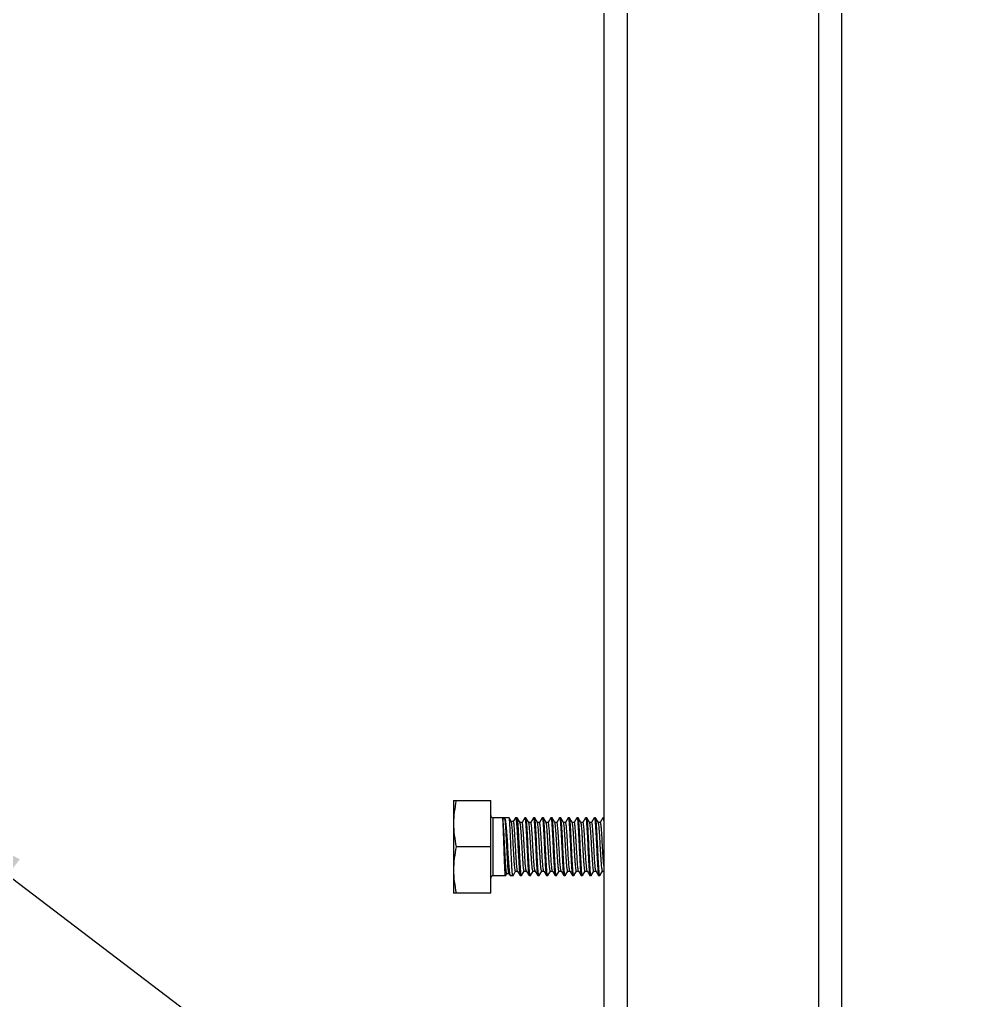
# Model space of a CAD drawing. Extents: x -1396510 to 1250330, y -1892470 to 1623980.
# Drawn here: x -1167875 to -1167092, y -50600 to -49795 of the extents above; entities that cross this region are included whole.
import ezdxf

# ---------------------------------------------------------------- set-up
doc = ezdxf.new("R2010")
doc.units = 0
doc.header["$LTSCALE"] = 1000
doc.header["$MEASUREMENT"] = 0
doc.styles.get("Standard").update_dxf_attribs({"font": 'gbenor.shx', "bigfont": 'gbcbig.shx'})
doc.dimstyles.get("Standard").update_dxf_attribs({"dimscale": 100, "dimtxt": 3.5, "dimasz": 1, "dimexe": 2.5, "dimexo": 3, "dimgap": 1.5, "dimtad": 1, "dimdec": 0, "dimzin": 0, "dimdsep": 46, "dimtxsty": 'Standard', "dimblk": 'ARCHTICK', "dimcen": 0.09, "dimadec": 0, "dimazin": 0, "dimtfac": 1, "dimtdec": 0, "dimtix": 1, "dimtmove": 2, "dimatfit": 3, "dimfxl": 0, "dimtolj": 1, "dimtzin": 0, "dimarcsym": 0})

# ---------------------------------------------------------------- blocks, each defined once
blk = doc.blocks.new('_ArchTick')
at = {"color": 0, "linetype": 'ByBlock', "const_width": 0.4}
blk.add_lwpolyline([(-0.5, -0.5), (0.5, 0.5)], dxfattribs=at)

msp = doc.modelspace()

# ---------------------------------------------------------------- linework, layer by layer
at = {"linetype": 'Continuous'}
for p, q in [((-1167395.68, -49119.9), (-1167395.68, -50722.18)), ((-1167376.64, -49119.9), (-1167376.64, -50722.18)), ((-1167219.57, -49119.9), (-1167219.57, -50722.18)), ((-1167200.53, -49119.9), (-1167200.53, -50722.18)), ((-1167518.95, -50435.71), (-1167488.49, -50435.71)), ((-1167518.95, -50435.71), (-1167518.95, -50511.87)), ((-1167488.49, -50511.87), (-1167488.49, -50435.71)), ((-1167473.45, -50449.99), (-1167486.59, -50449.99)), ((-1167486.59, -50497.59), (-1167486.59, -50449.99)), ((-1167478.58, -50450.54), (-1167476.79, -50450.54)), ((-1167473.39, -50450.05), (-1167473.45, -50449.99)), ((-1167471.59, -50453.15), (-1167473.39, -50450.05)), ((-1167469.91, -50453.05), (-1167471.64, -50453.05)), ((-1167468.25, -50450.1), (-1167469.96, -50453.05)), ((-1167468.25, -50450.1), (-1167468.13, -50449.99)), ((-1167466.77, -50449.99), (-1167468.13, -50449.99)), ((-1167466.68, -50450.07), (-1167466.77, -50449.99)), ((-1167464.43, -50453.94), (-1167466.68, -50450.07)), ((-1167462.75, -50453.85), (-1167464.48, -50453.85)), ((-1167460.62, -50450.07), (-1167462.81, -50453.85)), ((-1167459.63, -50449.99), (-1167460.53, -50449.99)), ((-1167459.54, -50450.07), (-1167459.64, -50449.99)), ((-1167457.29, -50453.94), (-1167459.54, -50450.07)), ((-1167455.62, -50453.85), (-1167457.34, -50453.85)), ((-1167453.48, -50450.07), (-1167455.67, -50453.85)), ((-1167453.48, -50450.07), (-1167453.39, -50449.99)), ((-1167452.5, -50449.99), (-1167453.39, -50449.99)), ((-1167452.4, -50450.07), (-1167452.5, -50449.99)), ((-1167450.15, -50453.94), (-1167452.4, -50450.07)), ((-1167448.48, -50453.85), (-1167450.21, -50453.85)), ((-1167446.34, -50450.07), (-1167448.53, -50453.85)), ((-1167446.34, -50450.07), (-1167446.25, -50449.99)), ((-1167445.36, -50449.99), (-1167446.25, -50449.99)), ((-1167445.26, -50450.07), (-1167445.36, -50449.99)), ((-1167443.01, -50453.94), (-1167445.26, -50450.07)), ((-1167441.34, -50453.85), (-1167443.07, -50453.85)), ((-1167439.2, -50450.07), (-1167441.39, -50453.85)), ((-1167439.2, -50450.07), (-1167439.11, -50449.99)), ((-1167438.22, -50449.99), (-1167439.11, -50449.99)), ((-1167438.12, -50450.07), (-1167438.22, -50449.99)), ((-1167435.87, -50453.94), (-1167438.12, -50450.07)), ((-1167434.2, -50453.85), (-1167435.93, -50453.85)), ((-1167432.06, -50450.07), (-1167434.25, -50453.85)), ((-1167431.08, -50449.99), (-1167431.97, -50449.99)), ((-1167430.98, -50450.07), (-1167431.08, -50449.99)), ((-1167428.73, -50453.94), (-1167430.98, -50450.07)), ((-1167427.06, -50453.85), (-1167428.79, -50453.85)), ((-1167424.92, -50450.07), (-1167427.11, -50453.85)), ((-1167424.92, -50450.07), (-1167424.83, -50449.99)), ((-1167423.94, -50449.99), (-1167424.83, -50449.99)), ((-1167423.84, -50450.07), (-1167423.94, -50449.99)), ((-1167421.59, -50453.94), (-1167423.84, -50450.07)), ((-1167419.92, -50453.85), (-1167421.65, -50453.85)), ((-1167417.79, -50450.07), (-1167419.97, -50453.85)), ((-1167417.79, -50450.07), (-1167417.69, -50449.99)), ((-1167416.8, -50449.99), (-1167417.69, -50449.99)), ((-1167416.7, -50450.07), (-1167416.8, -50449.99)), ((-1167414.45, -50453.94), (-1167416.7, -50450.07)), ((-1167412.78, -50453.85), (-1167414.51, -50453.85)), ((-1167410.65, -50450.07), (-1167412.83, -50453.85)), ((-1167410.65, -50450.07), (-1167410.55, -50449.99)), ((-1167409.66, -50449.99), (-1167410.55, -50449.99)), ((-1167409.56, -50450.07), (-1167409.66, -50449.99)), ((-1167407.31, -50453.94), (-1167409.56, -50450.07)), ((-1167405.64, -50453.85), (-1167407.37, -50453.85)), ((-1167403.51, -50450.07), (-1167405.69, -50453.85)), ((-1167403.51, -50450.07), (-1167403.41, -50449.99)), ((-1167402.52, -50449.99), (-1167403.41, -50449.99)), ((-1167402.42, -50450.07), (-1167402.52, -50449.99)), ((-1167400.17, -50453.94), (-1167402.42, -50450.07)), ((-1167398.5, -50453.85), (-1167400.23, -50453.85)), ((-1167396.37, -50450.07), (-1167398.55, -50453.85)), ((-1167396.37, -50450.07), (-1167396.27, -50449.99)), ((-1167395.68, -50449.99), (-1167396.27, -50449.99)), ((-1167488.49, -50473.79), (-1167516.81, -50473.79)), ((-1167470.18, -50497.52), (-1167468.06, -50493.87)), ((-1167468.12, -50493.87), (-1167466.39, -50493.87)), ((-1167466.44, -50493.77), (-1167464.28, -50497.5)), ((-1167463.11, -50497.51), (-1167460.91, -50493.74)), ((-1167460.97, -50493.74), (-1167459.24, -50493.74)), ((-1167459.3, -50493.64), (-1167459.34, -50493.55)), ((-1167459.3, -50493.64), (-1167457.05, -50497.51)), ((-1167455.97, -50497.51), (-1167453.77, -50493.74)), ((-1167453.83, -50493.74), (-1167452.1, -50493.74)), ((-1167452.16, -50493.64), (-1167452.2, -50493.55)), ((-1167452.16, -50493.64), (-1167449.91, -50497.51)), ((-1167448.83, -50497.51), (-1167446.64, -50493.74)), ((-1167446.69, -50493.74), (-1167444.96, -50493.74)), ((-1167445.02, -50493.64), (-1167445.06, -50493.54)), ((-1167445.02, -50493.64), (-1167442.77, -50497.51)), ((-1167441.69, -50497.51), (-1167439.5, -50493.74)), ((-1167439.55, -50493.74), (-1167437.82, -50493.74)), ((-1167437.88, -50493.64), (-1167437.93, -50493.54)), ((-1167437.88, -50493.64), (-1167435.63, -50497.51)), ((-1167434.55, -50497.51), (-1167432.36, -50493.74)), ((-1167432.41, -50493.74), (-1167430.68, -50493.74)), ((-1167430.74, -50493.64), (-1167430.79, -50493.53)), ((-1167430.74, -50493.64), (-1167428.49, -50497.51)), ((-1167427.41, -50497.51), (-1167425.22, -50493.74)), ((-1167425.27, -50493.74), (-1167423.54, -50493.74)), ((-1167423.6, -50493.64), (-1167423.65, -50493.53)), ((-1167423.6, -50493.64), (-1167421.36, -50497.51)), ((-1167420.27, -50497.51), (-1167418.08, -50493.74)), ((-1167418.13, -50493.74), (-1167416.4, -50493.74)), ((-1167416.46, -50493.64), (-1167416.51, -50493.52)), ((-1167416.46, -50493.64), (-1167414.22, -50497.51)), ((-1167413.13, -50497.51), (-1167410.94, -50493.74)), ((-1167410.99, -50493.74), (-1167409.26, -50493.74)), ((-1167409.32, -50493.64), (-1167409.38, -50493.52)), ((-1167409.32, -50493.64), (-1167407.08, -50497.51)), ((-1167405.99, -50497.51), (-1167403.8, -50493.74)), ((-1167403.85, -50493.74), (-1167402.12, -50493.74)), ((-1167402.18, -50493.64), (-1167402.24, -50493.51)), ((-1167402.18, -50493.64), (-1167399.94, -50497.51)), ((-1167398.85, -50497.51), (-1167396.66, -50493.74)), ((-1167396.71, -50493.74), (-1167395.68, -50493.74)), ((-1167476.3, -50497.59), (-1167486.59, -50497.59)), ((-1167476.24, -50497.55), (-1167476.3, -50497.59)), ((-1167476.24, -50497.55), (-1167475.24, -50495.81)), ((-1167475.28, -50495.79), (-1167473.54, -50495.79)), ((-1167473.59, -50495.7), (-1167472.57, -50497.46)), ((-1167472.57, -50497.46), (-1167472.42, -50497.59)), ((-1167470.27, -50497.59), (-1167472.42, -50497.59)), ((-1167470.18, -50497.52), (-1167470.27, -50497.59)), ((-1167464.28, -50497.5), (-1167464.18, -50497.59)), ((-1167463.2, -50497.59), (-1167464.18, -50497.59)), ((-1167463.11, -50497.51), (-1167463.2, -50497.59)), ((-1167457.05, -50497.51), (-1167456.96, -50497.59)), ((-1167456.07, -50497.59), (-1167456.96, -50497.59)), ((-1167455.97, -50497.51), (-1167456.06, -50497.59)), ((-1167449.91, -50497.51), (-1167449.82, -50497.59)), ((-1167448.93, -50497.59), (-1167449.82, -50497.59)), ((-1167448.83, -50497.51), (-1167448.93, -50497.59)), ((-1167442.77, -50497.51), (-1167442.68, -50497.59)), ((-1167441.79, -50497.59), (-1167442.68, -50497.59)), ((-1167441.69, -50497.51), (-1167441.79, -50497.59)), ((-1167435.63, -50497.51), (-1167435.54, -50497.59)), ((-1167434.65, -50497.59), (-1167435.54, -50497.59)), ((-1167434.55, -50497.51), (-1167434.65, -50497.59)), ((-1167428.49, -50497.51), (-1167428.4, -50497.59)), ((-1167427.51, -50497.59), (-1167428.4, -50497.59)), ((-1167427.41, -50497.51), (-1167427.51, -50497.59)), ((-1167421.36, -50497.51), (-1167421.26, -50497.59)), ((-1167420.37, -50497.59), (-1167421.26, -50497.59)), ((-1167420.27, -50497.51), (-1167420.37, -50497.59)), ((-1167414.22, -50497.51), (-1167414.12, -50497.59)), ((-1167413.23, -50497.59), (-1167414.12, -50497.59)), ((-1167413.13, -50497.51), (-1167413.23, -50497.59)), ((-1167407.08, -50497.51), (-1167406.98, -50497.59)), ((-1167406.09, -50497.59), (-1167406.98, -50497.59)), ((-1167405.99, -50497.51), (-1167406.09, -50497.59)), ((-1167399.94, -50497.51), (-1167399.84, -50497.59)), ((-1167398.95, -50497.59), (-1167399.84, -50497.59)), ((-1167398.85, -50497.51), (-1167398.95, -50497.59)), ((-1167488.49, -50511.87), (-1167518.95, -50511.87))]:
    msp.add_line(p, q, dxfattribs=at)
for centre, start, end in [((-1167486.59, -50448.09), 180, 270), ((-1167486.59, -50499.49), 90, 180)]:
    msp.add_arc(centre, 1.9, start, end, dxfattribs=at)
for points in [[(-1167516.81, -50435.71), (-1167518.12, -50441.96), (-1167518.95, -50448.37), (-1167518.95, -50454.75)], [(-1167518.95, -50454.75), (-1167518.95, -50461.14), (-1167518.12, -50467.54), (-1167516.81, -50473.79)], [(-1167516.81, -50473.79), (-1167518.12, -50480.04), (-1167518.95, -50486.44), (-1167518.95, -50492.83)], [(-1167518.95, -50492.83), (-1167518.95, -50499.22), (-1167518.12, -50505.62), (-1167516.81, -50511.87)]]:
    msp.add_open_spline(points, degree=3, dxfattribs=at)
for points, knots in [([(-1167477.57, -50473.79), (-1167477.66, -50471.15), (-1167477.82, -50466.18), (-1167478.05, -50459.43), (-1167478.29, -50454.32), (-1167478.44, -50451.54), (-1167478.58, -50450.54)], [0, 0, 0, 0, 0.340216, 0.641739, 0.870295, 1, 1, 1, 1]), ([(-1167475.28, -50495.79), (-1167475.32, -50495.79), (-1167475.43, -50495.64), (-1167475.51, -50495.35), (-1167475.61, -50494.86), (-1167475.76, -50493.86), (-1167475.94, -50492.17), (-1167476.14, -50489.69), (-1167476.35, -50486.65), (-1167476.55, -50483.16), (-1167476.76, -50479.33), (-1167477.03, -50473.95), (-1167477.35, -50467.36), (-1167477.72, -50460.22), (-1167478.11, -50454.7), (-1167478.36, -50451.65), (-1167478.58, -50450.54)], [0, 0, 0, 0, 0.003181, 0.009997, 0.020842, 0.035708, 0.077022, 0.132568, 0.200428, 0.278278, 0.363482, 0.453195, 0.634322, 0.798504, 0.925407, 1, 1, 1, 1]), ([(-1167476.79, -50450.54), (-1167476.67, -50450.93), (-1167476.48, -50451.93), (-1167476.1, -50454.7), (-1167475.68, -50459.42), (-1167475.19, -50466.17), (-1167474.88, -50471.15), (-1167474.72, -50473.79)], [0, 0, 0, 0, 0.052104, 0.130854, 0.359409, 0.660459, 1, 1, 1, 1]), ([(-1167473.59, -50495.7), (-1167473.72, -50495.49), (-1167473.84, -50494.75), (-1167474.05, -50493.36), (-1167474.23, -50491.3), (-1167474.43, -50488.68), (-1167474.63, -50485.56), (-1167474.9, -50480.73), (-1167475.22, -50474.3), (-1167475.6, -50466.67), (-1167475.96, -50459.81), (-1167476.34, -50454.52), (-1167476.58, -50451.6), (-1167476.79, -50450.54)], [0, 0, 0, 0, 0.016498, 0.048153, 0.094091, 0.152829, 0.222461, 0.300749, 0.473185, 0.64885, 0.806645, 0.928205, 1, 1, 1, 1]), ([(-1167471.9, -50473.79), (-1167472.03, -50470.88), (-1167472.2, -50466.65), (-1167472.46, -50461.24), (-1167472.64, -50457.75), (-1167472.82, -50454.83), (-1167472.98, -50452.55), (-1167473.18, -50451.06), (-1167473.26, -50450.27), (-1167473.39, -50450.05)], [0, 0, 0, 0, 0.366748, 0.534004, 0.682559, 0.80722, 0.903651, 0.968552, 1, 1, 1, 1]), ([(-1167468.12, -50493.87), (-1167468.16, -50493.87), (-1167468.27, -50493.72), (-1167468.41, -50493.25), (-1167468.61, -50492.15), (-1167468.8, -50490.39), (-1167469.02, -50487.99), (-1167469.23, -50485.07), (-1167469.44, -50481.73), (-1167469.65, -50478.1), (-1167469.94, -50473.04), (-1167470.21, -50468.04), (-1167470.5, -50463.28), (-1167470.71, -50460.18), (-1167470.92, -50457.56), (-1167471.12, -50455.5), (-1167471.33, -50454.11), (-1167471.46, -50453.36), (-1167471.59, -50453.15)], [0, 0, 0, 0, 0.003526, 0.010871, 0.03842, 0.082642, 0.142013, 0.214376, 0.297085, 0.387117, 0.481196, 0.667858, 0.753739, 0.830507, 0.895467, 0.946372, 0.98153, 1, 1, 1, 1]), ([(-1167466.44, -50493.77), (-1167466.57, -50493.55), (-1167466.71, -50492.79), (-1167466.93, -50491.35), (-1167467.12, -50489.25), (-1167467.34, -50486.58), (-1167467.55, -50483.43), (-1167467.84, -50478.63), (-1167468.12, -50473.62), (-1167468.4, -50468.57), (-1167468.61, -50464.96), (-1167468.83, -50461.66), (-1167469.03, -50458.79), (-1167469.24, -50456.44), (-1167469.43, -50454.72), (-1167469.62, -50453.66), (-1167469.76, -50453.2), (-1167469.86, -50453.05), (-1167469.91, -50453.05)], [0, 0, 0, 0, 0.019036, 0.055162, 0.107284, 0.173532, 0.25149, 0.338305, 0.525651, 0.619397, 0.708683, 0.790327, 0.861445, 0.919555, 0.962678, 0.989457, 0.996584, 1, 1, 1, 1]), ([(-1167468.13, -50449.99), (-1167468.07, -50449.99), (-1167467.95, -50450.18), (-1167467.85, -50450.51), (-1167467.72, -50451.09), (-1167467.54, -50452.27), (-1167467.33, -50454.26), (-1167467.08, -50457.18), (-1167466.84, -50460.74), (-1167466.6, -50464.8), (-1167466.35, -50469.21), (-1167466.19, -50472.24), (-1167466.11, -50473.79)], [0, 0, 0, 0, 0.007187, 0.022465, 0.046744, 0.080015, 0.172417, 0.296393, 0.447275, 0.619318, 0.805937, 1, 1, 1, 1]), ([(-1167464.99, -50473.79), (-1167465.13, -50470.91), (-1167465.33, -50466.7), (-1167465.61, -50461.33), (-1167465.82, -50457.85), (-1167466.03, -50454.93), (-1167466.21, -50452.64), (-1167466.43, -50451.11), (-1167466.55, -50450.3), (-1167466.68, -50450.07)], [0, 0, 0, 0, 0.364024, 0.530312, 0.678343, 0.803036, 0.90014, 0.966414, 1, 1, 1, 1]), ([(-1167460.97, -50493.74), (-1167461.02, -50493.74), (-1167461.12, -50493.6), (-1167461.26, -50493.14), (-1167461.45, -50492.08), (-1167461.65, -50490.38), (-1167461.86, -50488.06), (-1167462.06, -50485.24), (-1167462.28, -50482), (-1167462.49, -50478.46), (-1167462.77, -50473.53), (-1167463.05, -50468.64), (-1167463.34, -50463.97), (-1167463.55, -50460.92), (-1167463.76, -50458.33), (-1167463.95, -50456.29), (-1167464.17, -50454.9), (-1167464.3, -50454.16), (-1167464.43, -50453.94)], [0, 0, 0, 0, 0.003515, 0.010772, 0.037949, 0.081609, 0.140308, 0.211978, 0.294061, 0.383612, 0.477415, 0.664253, 0.750571, 0.827952, 0.893624, 0.945254, 0.981055, 1, 1, 1, 1]), ([(-1167459.34, -50493.55), (-1167459.45, -50493.28), (-1167459.6, -50492.48), (-1167459.8, -50490.98), (-1167460, -50488.87), (-1167460.3, -50485.09), (-1167460.64, -50479.55), (-1167460.98, -50473.67), (-1167461.26, -50468.8), (-1167461.46, -50465.33), (-1167461.67, -50462.15), (-1167461.88, -50459.39), (-1167462.09, -50457.12), (-1167462.28, -50455.46), (-1167462.47, -50454.43), (-1167462.61, -50453.98), (-1167462.71, -50453.85), (-1167462.75, -50453.85)], [0, 0, 0, 0, 0.022028, 0.060426, 0.114034, 0.181029, 0.345472, 0.530963, 0.623561, 0.71172, 0.79235, 0.862632, 0.920122, 0.962845, 0.989432, 0.996538, 1, 1, 1, 1]), ([(-1167460.62, -50450.07), (-1167460.61, -50450.05), (-1167460.59, -50450.02), (-1167460.55, -50449.99), (-1167460.53, -50449.99)], [0, 0, 0, 0, 0.600476, 1, 1, 1, 1]), ([(-1167460.53, -50449.99), (-1167460.48, -50449.99), (-1167460.37, -50450.19), (-1167460.29, -50450.51), (-1167460.17, -50451.09), (-1167460.02, -50452.27), (-1167459.83, -50454.26), (-1167459.62, -50457.18), (-1167459.4, -50460.74), (-1167459.18, -50464.8), (-1167458.96, -50469.21), (-1167458.82, -50472.24), (-1167458.74, -50473.79)], [0, 0, 0, 0, 0.006688, 0.021753, 0.045929, 0.079148, 0.171548, 0.29561, 0.446639, 0.618873, 0.805706, 1, 1, 1, 1]), ([(-1167457.85, -50473.79), (-1167457.99, -50470.91), (-1167458.19, -50466.7), (-1167458.47, -50461.33), (-1167458.68, -50457.85), (-1167458.89, -50454.93), (-1167459.07, -50452.64), (-1167459.29, -50451.11), (-1167459.41, -50450.3), (-1167459.54, -50450.07)], [0, 0, 0, 0, 0.364026, 0.530319, 0.678348, 0.803035, 0.900137, 0.966414, 1, 1, 1, 1]), ([(-1167453.83, -50493.74), (-1167453.88, -50493.74), (-1167453.98, -50493.6), (-1167454.12, -50493.14), (-1167454.31, -50492.08), (-1167454.51, -50490.38), (-1167454.72, -50488.06), (-1167454.93, -50485.24), (-1167455.14, -50482), (-1167455.35, -50478.46), (-1167455.63, -50473.53), (-1167455.91, -50468.64), (-1167456.2, -50463.97), (-1167456.41, -50460.92), (-1167456.62, -50458.33), (-1167456.81, -50456.29), (-1167457.03, -50454.9), (-1167457.16, -50454.16), (-1167457.29, -50453.94)], [0, 0, 0, 0, 0.003515, 0.010772, 0.037949, 0.081609, 0.140308, 0.211978, 0.294061, 0.383612, 0.477415, 0.664253, 0.750571, 0.827952, 0.893624, 0.945254, 0.981055, 1, 1, 1, 1]), ([(-1167452.2, -50493.55), (-1167452.32, -50493.27), (-1167452.46, -50492.47), (-1167452.67, -50490.97), (-1167452.86, -50488.85), (-1167453.16, -50485.07), (-1167453.51, -50479.53), (-1167453.84, -50473.65), (-1167454.12, -50468.79), (-1167454.33, -50465.32), (-1167454.53, -50462.14), (-1167454.74, -50459.38), (-1167454.95, -50457.12), (-1167455.14, -50455.46), (-1167455.33, -50454.43), (-1167455.47, -50453.98), (-1167455.57, -50453.85), (-1167455.62, -50453.85)], [0, 0, 0, 0, 0.022167, 0.060682, 0.114378, 0.181432, 0.345908, 0.531337, 0.623882, 0.711978, 0.792543, 0.862763, 0.920199, 0.962881, 0.989441, 0.996541, 1, 1, 1, 1]), ([(-1167453.39, -50449.99), (-1167453.34, -50449.99), (-1167453.23, -50450.19), (-1167453.15, -50450.51), (-1167453.04, -50451.09), (-1167452.88, -50452.27), (-1167452.69, -50454.26), (-1167452.48, -50457.18), (-1167452.26, -50460.74), (-1167452.04, -50464.8), (-1167451.82, -50469.21), (-1167451.68, -50472.24), (-1167451.6, -50473.79)], [0, 0, 0, 0, 0.006669, 0.021718, 0.045876, 0.079084, 0.171468, 0.295522, 0.446557, 0.618815, 0.805682, 1, 1, 1, 1]), ([(-1167450.71, -50473.79), (-1167450.85, -50470.91), (-1167451.05, -50466.7), (-1167451.33, -50461.33), (-1167451.54, -50457.85), (-1167451.75, -50454.93), (-1167451.93, -50452.64), (-1167452.15, -50451.11), (-1167452.27, -50450.3), (-1167452.4, -50450.07)], [0, 0, 0, 0, 0.364021, 0.530314, 0.678346, 0.803036, 0.900137, 0.966413, 1, 1, 1, 1]), ([(-1167446.69, -50493.74), (-1167446.74, -50493.74), (-1167446.84, -50493.6), (-1167446.98, -50493.14), (-1167447.17, -50492.08), (-1167447.37, -50490.38), (-1167447.58, -50488.06), (-1167447.79, -50485.24), (-1167448, -50482), (-1167448.21, -50478.46), (-1167448.49, -50473.53), (-1167448.77, -50468.64), (-1167449.06, -50463.97), (-1167449.27, -50460.92), (-1167449.48, -50458.33), (-1167449.67, -50456.29), (-1167449.89, -50454.9), (-1167450.02, -50454.16), (-1167450.15, -50453.94)], [0, 0, 0, 0, 0.003515, 0.010772, 0.037949, 0.081609, 0.140308, 0.211978, 0.294061, 0.383612, 0.477415, 0.664253, 0.750571, 0.827952, 0.893624, 0.945254, 0.981055, 1, 1, 1, 1]), ([(-1167445.06, -50493.54), (-1167445.18, -50493.27), (-1167445.32, -50492.46), (-1167445.53, -50490.95), (-1167445.73, -50488.84), (-1167446.02, -50485.05), (-1167446.37, -50479.51), (-1167446.7, -50473.63), (-1167446.98, -50468.77), (-1167447.19, -50465.31), (-1167447.4, -50462.14), (-1167447.6, -50459.38), (-1167447.81, -50457.12), (-1167448, -50455.46), (-1167448.19, -50454.43), (-1167448.33, -50453.98), (-1167448.43, -50453.85), (-1167448.48, -50453.85)], [0, 0, 0, 0, 0.022306, 0.060937, 0.114721, 0.181834, 0.346342, 0.531711, 0.624202, 0.712235, 0.792736, 0.862894, 0.920276, 0.962916, 0.98945, 0.996543, 1, 1, 1, 1]), ([(-1167446.25, -50449.99), (-1167446.2, -50449.99), (-1167446.09, -50450.19), (-1167446.01, -50450.51), (-1167445.9, -50451.09), (-1167445.74, -50452.27), (-1167445.55, -50454.26), (-1167445.34, -50457.18), (-1167445.12, -50460.74), (-1167444.9, -50464.8), (-1167444.68, -50469.21), (-1167444.54, -50472.24), (-1167444.46, -50473.79)], [0, 0, 0, 0, 0.006676, 0.021736, 0.045901, 0.079115, 0.171505, 0.295563, 0.446596, 0.618846, 0.805696, 1, 1, 1, 1]), ([(-1167443.57, -50473.79), (-1167443.71, -50470.91), (-1167443.91, -50466.7), (-1167444.19, -50461.33), (-1167444.4, -50457.85), (-1167444.61, -50454.93), (-1167444.79, -50452.64), (-1167445.01, -50451.11), (-1167445.13, -50450.3), (-1167445.26, -50450.07)], [0, 0, 0, 0, 0.364021, 0.530311, 0.678343, 0.803036, 0.90014, 0.966414, 1, 1, 1, 1]), ([(-1167439.55, -50493.74), (-1167439.6, -50493.74), (-1167439.7, -50493.6), (-1167439.84, -50493.14), (-1167440.03, -50492.08), (-1167440.23, -50490.38), (-1167440.44, -50488.06), (-1167440.65, -50485.24), (-1167440.86, -50482), (-1167441.07, -50478.46), (-1167441.35, -50473.53), (-1167441.63, -50468.64), (-1167441.92, -50463.97), (-1167442.13, -50460.92), (-1167442.34, -50458.33), (-1167442.53, -50456.29), (-1167442.75, -50454.9), (-1167442.88, -50454.16), (-1167443.01, -50453.94)], [0, 0, 0, 0, 0.003516, 0.010772, 0.037949, 0.081609, 0.140308, 0.211978, 0.294061, 0.383612, 0.477416, 0.664253, 0.750571, 0.827952, 0.893624, 0.945254, 0.981055, 1, 1, 1, 1]), ([(-1167437.93, -50493.54), (-1167438.04, -50493.26), (-1167438.18, -50492.45), (-1167438.39, -50490.94), (-1167438.59, -50488.82), (-1167438.89, -50485.03), (-1167439.23, -50479.49), (-1167439.56, -50473.62), (-1167439.84, -50468.76), (-1167440.05, -50465.29), (-1167440.26, -50462.13), (-1167440.46, -50459.37), (-1167440.67, -50457.11), (-1167440.86, -50455.45), (-1167441.05, -50454.43), (-1167441.19, -50453.98), (-1167441.29, -50453.85), (-1167441.34, -50453.85)], [0, 0, 0, 0, 0.022445, 0.061192, 0.115065, 0.182235, 0.346776, 0.532084, 0.624521, 0.712492, 0.792928, 0.863025, 0.920353, 0.962951, 0.98946, 0.996545, 1, 1, 1, 1]), ([(-1167439.11, -50449.99), (-1167439.06, -50449.99), (-1167438.95, -50450.19), (-1167438.87, -50450.51), (-1167438.76, -50451.09), (-1167438.6, -50452.27), (-1167438.41, -50454.26), (-1167438.2, -50457.18), (-1167437.98, -50460.74), (-1167437.76, -50464.8), (-1167437.54, -50469.21), (-1167437.4, -50472.24), (-1167437.33, -50473.79)], [0, 0, 0, 0, 0.006686, 0.021757, 0.045931, 0.079152, 0.171553, 0.295615, 0.446644, 0.618879, 0.805711, 1, 1, 1, 1]), ([(-1167436.43, -50473.79), (-1167436.57, -50470.91), (-1167436.77, -50466.7), (-1167437.05, -50461.33), (-1167437.26, -50457.85), (-1167437.47, -50454.93), (-1167437.65, -50452.64), (-1167437.87, -50451.11), (-1167437.99, -50450.3), (-1167438.12, -50450.07)], [0, 0, 0, 0, 0.364026, 0.530312, 0.67834, 0.803034, 0.90014, 0.966415, 1, 1, 1, 1]), ([(-1167432.41, -50493.74), (-1167432.46, -50493.74), (-1167432.56, -50493.6), (-1167432.7, -50493.14), (-1167432.89, -50492.08), (-1167433.09, -50490.38), (-1167433.3, -50488.06), (-1167433.51, -50485.24), (-1167433.72, -50482), (-1167433.93, -50478.46), (-1167434.21, -50473.53), (-1167434.49, -50468.64), (-1167434.78, -50463.97), (-1167434.99, -50460.92), (-1167435.2, -50458.33), (-1167435.39, -50456.29), (-1167435.61, -50454.9), (-1167435.74, -50454.16), (-1167435.87, -50453.94)], [0, 0, 0, 0, 0.003516, 0.010772, 0.037949, 0.081609, 0.140308, 0.211978, 0.294061, 0.383612, 0.477416, 0.664254, 0.750571, 0.827952, 0.893624, 0.945254, 0.981055, 1, 1, 1, 1]), ([(-1167430.79, -50493.53), (-1167430.9, -50493.25), (-1167431.05, -50492.44), (-1167431.25, -50490.92), (-1167431.45, -50488.8), (-1167431.75, -50485.01), (-1167432.09, -50479.47), (-1167432.42, -50473.6), (-1167432.7, -50468.74), (-1167432.91, -50465.28), (-1167433.12, -50462.12), (-1167433.32, -50459.36), (-1167433.53, -50457.11), (-1167433.72, -50455.45), (-1167433.91, -50454.43), (-1167434.05, -50453.98), (-1167434.15, -50453.85), (-1167434.2, -50453.85)], [0, 0, 0, 0, 0.022584, 0.061447, 0.115407, 0.182636, 0.34721, 0.532457, 0.62484, 0.712749, 0.79312, 0.863155, 0.920429, 0.962986, 0.989469, 0.996548, 1, 1, 1, 1]), ([(-1167432.06, -50450.07), (-1167432.05, -50450.05), (-1167432.03, -50450.02), (-1167431.99, -50449.99), (-1167431.97, -50449.99)], [0, 0, 0, 0, 0.600612, 1, 1, 1, 1]), ([(-1167431.97, -50449.99), (-1167431.92, -50449.99), (-1167431.81, -50450.19), (-1167431.73, -50450.51), (-1167431.62, -50451.09), (-1167431.46, -50452.27), (-1167431.27, -50454.26), (-1167431.06, -50457.18), (-1167430.84, -50460.74), (-1167430.62, -50464.8), (-1167430.4, -50469.21), (-1167430.26, -50472.24), (-1167430.19, -50473.79)], [0, 0, 0, 0, 0.006697, 0.021777, 0.045962, 0.079191, 0.171605, 0.29567, 0.44669, 0.618909, 0.805726, 1, 1, 1, 1]), ([(-1167429.29, -50473.79), (-1167429.43, -50470.91), (-1167429.63, -50466.7), (-1167429.91, -50461.33), (-1167430.12, -50457.85), (-1167430.33, -50454.93), (-1167430.51, -50452.64), (-1167430.73, -50451.11), (-1167430.85, -50450.3), (-1167430.98, -50450.07)], [0, 0, 0, 0, 0.364026, 0.530313, 0.678337, 0.803029, 0.900137, 0.966414, 1, 1, 1, 1]), ([(-1167425.27, -50493.74), (-1167425.32, -50493.74), (-1167425.42, -50493.6), (-1167425.56, -50493.14), (-1167425.75, -50492.08), (-1167425.95, -50490.38), (-1167426.16, -50488.06), (-1167426.37, -50485.24), (-1167426.58, -50482), (-1167426.79, -50478.46), (-1167427.07, -50473.53), (-1167427.35, -50468.64), (-1167427.64, -50463.97), (-1167427.85, -50460.92), (-1167428.06, -50458.33), (-1167428.25, -50456.29), (-1167428.47, -50454.9), (-1167428.6, -50454.16), (-1167428.73, -50453.94)], [0, 0, 0, 0, 0.003516, 0.010771, 0.037949, 0.081609, 0.140308, 0.211978, 0.294061, 0.383613, 0.477416, 0.664254, 0.750571, 0.827952, 0.893624, 0.945254, 0.981055, 1, 1, 1, 1]), ([(-1167423.65, -50493.53), (-1167423.76, -50493.25), (-1167423.91, -50492.43), (-1167424.11, -50490.91), (-1167424.31, -50488.78), (-1167424.61, -50484.99), (-1167424.95, -50479.45), (-1167425.28, -50473.58), (-1167425.56, -50468.73), (-1167425.77, -50465.27), (-1167425.98, -50462.11), (-1167426.18, -50459.36), (-1167426.39, -50457.1), (-1167426.58, -50455.45), (-1167426.77, -50454.43), (-1167426.91, -50453.98), (-1167427.01, -50453.85), (-1167427.06, -50453.85)], [0, 0, 0, 0, 0.022723, 0.061701, 0.115749, 0.183037, 0.347642, 0.532829, 0.625158, 0.713005, 0.793312, 0.863286, 0.920506, 0.963022, 0.989478, 0.99655, 1, 1, 1, 1]), ([(-1167424.83, -50449.99), (-1167424.78, -50449.99), (-1167424.67, -50450.19), (-1167424.59, -50450.51), (-1167424.48, -50451.09), (-1167424.32, -50452.27), (-1167424.13, -50454.26), (-1167423.92, -50457.18), (-1167423.7, -50460.74), (-1167423.48, -50464.8), (-1167423.27, -50469.21), (-1167423.12, -50472.24), (-1167423.05, -50473.79)], [0, 0, 0, 0, 0.006677, 0.021735, 0.045901, 0.079116, 0.171512, 0.295573, 0.4466, 0.618843, 0.805694, 1, 1, 1, 1]), ([(-1167422.15, -50473.79), (-1167422.29, -50470.91), (-1167422.49, -50466.7), (-1167422.77, -50461.33), (-1167422.98, -50457.85), (-1167423.19, -50454.93), (-1167423.37, -50452.64), (-1167423.59, -50451.11), (-1167423.71, -50450.3), (-1167423.84, -50450.07)], [0, 0, 0, 0, 0.364024, 0.530311, 0.678342, 0.803035, 0.900139, 0.966414, 1, 1, 1, 1]), ([(-1167418.13, -50493.74), (-1167418.18, -50493.74), (-1167418.28, -50493.6), (-1167418.42, -50493.14), (-1167418.61, -50492.08), (-1167418.81, -50490.38), (-1167419.02, -50488.06), (-1167419.23, -50485.24), (-1167419.44, -50482), (-1167419.65, -50478.46), (-1167419.93, -50473.53), (-1167420.21, -50468.64), (-1167420.5, -50463.97), (-1167420.71, -50460.92), (-1167420.92, -50458.33), (-1167421.12, -50456.29), (-1167421.33, -50454.9), (-1167421.46, -50454.16), (-1167421.59, -50453.94)], [0, 0, 0, 0, 0.003516, 0.010771, 0.037949, 0.081609, 0.140308, 0.211978, 0.294061, 0.383613, 0.477416, 0.664254, 0.750571, 0.827952, 0.893624, 0.945254, 0.981055, 1, 1, 1, 1]), ([(-1167416.51, -50493.52), (-1167416.62, -50493.24), (-1167416.77, -50492.42), (-1167416.97, -50490.89), (-1167417.17, -50488.76), (-1167417.47, -50484.97), (-1167417.81, -50479.43), (-1167418.14, -50473.56), (-1167418.42, -50468.71), (-1167418.63, -50465.26), (-1167418.84, -50462.1), (-1167419.05, -50459.35), (-1167419.25, -50457.1), (-1167419.44, -50455.45), (-1167419.63, -50454.43), (-1167419.77, -50453.98), (-1167419.87, -50453.85), (-1167419.92, -50453.85)], [0, 0, 0, 0, 0.022862, 0.061956, 0.116091, 0.183437, 0.348074, 0.5332, 0.625476, 0.713261, 0.793503, 0.863416, 0.920583, 0.963057, 0.989487, 0.996552, 1, 1, 1, 1]), ([(-1167417.69, -50449.99), (-1167417.64, -50449.99), (-1167417.53, -50450.19), (-1167417.45, -50450.51), (-1167417.34, -50451.09), (-1167417.18, -50452.27), (-1167416.99, -50454.26), (-1167416.78, -50457.18), (-1167416.56, -50460.74), (-1167416.34, -50464.8), (-1167416.13, -50469.21), (-1167415.98, -50472.24), (-1167415.91, -50473.79)], [0, 0, 0, 0, 0.00669, 0.021765, 0.045943, 0.079167, 0.171572, 0.295635, 0.446661, 0.618889, 0.805716, 1, 1, 1, 1]), ([(-1167415.01, -50473.79), (-1167415.15, -50470.91), (-1167415.35, -50466.7), (-1167415.64, -50461.33), (-1167415.84, -50457.85), (-1167416.05, -50454.93), (-1167416.23, -50452.64), (-1167416.45, -50451.11), (-1167416.57, -50450.3), (-1167416.7, -50450.07)], [0, 0, 0, 0, 0.364026, 0.530319, 0.678348, 0.803035, 0.900137, 0.966414, 1, 1, 1, 1]), ([(-1167410.99, -50493.74), (-1167411.04, -50493.74), (-1167411.14, -50493.6), (-1167411.29, -50493.14), (-1167411.47, -50492.08), (-1167411.67, -50490.38), (-1167411.88, -50488.06), (-1167412.09, -50485.24), (-1167412.3, -50482), (-1167412.51, -50478.46), (-1167412.79, -50473.53), (-1167413.07, -50468.64), (-1167413.36, -50463.97), (-1167413.57, -50460.92), (-1167413.78, -50458.33), (-1167413.98, -50456.29), (-1167414.19, -50454.9), (-1167414.32, -50454.16), (-1167414.45, -50453.94)], [0, 0, 0, 0, 0.003516, 0.010771, 0.037949, 0.081609, 0.140308, 0.211978, 0.294061, 0.383613, 0.477416, 0.664254, 0.750571, 0.827952, 0.893624, 0.945254, 0.981055, 1, 1, 1, 1]), ([(-1167409.38, -50493.52), (-1167409.49, -50493.23), (-1167409.63, -50492.41), (-1167409.84, -50490.88), (-1167410.04, -50488.75), (-1167410.33, -50484.95), (-1167410.67, -50479.41), (-1167411.01, -50473.55), (-1167411.28, -50468.7), (-1167411.49, -50465.25), (-1167411.7, -50462.09), (-1167411.91, -50459.35), (-1167412.11, -50457.1), (-1167412.3, -50455.45), (-1167412.49, -50454.43), (-1167412.63, -50453.98), (-1167412.73, -50453.85), (-1167412.78, -50453.85)], [0, 0, 0, 0, 0.023, 0.06221, 0.116433, 0.183837, 0.348506, 0.533571, 0.625793, 0.713517, 0.793694, 0.863545, 0.920659, 0.963092, 0.989496, 0.996554, 1, 1, 1, 1]), ([(-1167410.55, -50449.99), (-1167410.5, -50449.99), (-1167410.39, -50450.19), (-1167410.31, -50450.51), (-1167410.2, -50451.09), (-1167410.04, -50452.27), (-1167409.85, -50454.26), (-1167409.64, -50457.18), (-1167409.42, -50460.74), (-1167409.2, -50464.8), (-1167408.99, -50469.21), (-1167408.84, -50472.24), (-1167408.77, -50473.79)], [0, 0, 0, 0, 0.006669, 0.021718, 0.045876, 0.079084, 0.171468, 0.295521, 0.446556, 0.618814, 0.805682, 1, 1, 1, 1]), ([(-1167407.87, -50473.79), (-1167408.01, -50470.91), (-1167408.21, -50466.7), (-1167408.5, -50461.33), (-1167408.7, -50457.85), (-1167408.91, -50454.93), (-1167409.09, -50452.64), (-1167409.31, -50451.11), (-1167409.43, -50450.3), (-1167409.56, -50450.07)], [0, 0, 0, 0, 0.364021, 0.530313, 0.678345, 0.803036, 0.900138, 0.966413, 1, 1, 1, 1]), ([(-1167403.85, -50493.74), (-1167403.9, -50493.74), (-1167404, -50493.6), (-1167404.15, -50493.14), (-1167404.34, -50492.08), (-1167404.53, -50490.38), (-1167404.74, -50488.06), (-1167404.95, -50485.24), (-1167405.16, -50482), (-1167405.37, -50478.46), (-1167405.65, -50473.53), (-1167405.93, -50468.64), (-1167406.22, -50463.97), (-1167406.43, -50460.92), (-1167406.64, -50458.33), (-1167406.84, -50456.29), (-1167407.05, -50454.9), (-1167407.18, -50454.16), (-1167407.31, -50453.94)], [0, 0, 0, 0, 0.003516, 0.010771, 0.037949, 0.081609, 0.140308, 0.211978, 0.294061, 0.383613, 0.477416, 0.664254, 0.750571, 0.827952, 0.893624, 0.945254, 0.981055, 1, 1, 1, 1]), ([(-1167402.24, -50493.51), (-1167402.35, -50493.22), (-1167402.49, -50492.4), (-1167402.7, -50490.86), (-1167402.9, -50488.73), (-1167403.19, -50484.93), (-1167403.54, -50479.39), (-1167403.87, -50473.53), (-1167404.15, -50468.69), (-1167404.35, -50465.24), (-1167404.56, -50462.08), (-1167404.77, -50459.34), (-1167404.97, -50457.09), (-1167405.16, -50455.45), (-1167405.35, -50454.43), (-1167405.49, -50453.98), (-1167405.59, -50453.85), (-1167405.64, -50453.85)], [0, 0, 0, 0, 0.023139, 0.062463, 0.116774, 0.184236, 0.348936, 0.533941, 0.62611, 0.713772, 0.793885, 0.863675, 0.920735, 0.963127, 0.989505, 0.996557, 1, 1, 1, 1]), ([(-1167403.41, -50449.99), (-1167403.36, -50449.99), (-1167403.25, -50450.19), (-1167403.17, -50450.51), (-1167403.06, -50451.09), (-1167402.9, -50452.27), (-1167402.71, -50454.26), (-1167402.5, -50457.18), (-1167402.28, -50460.74), (-1167402.06, -50464.8), (-1167401.85, -50469.21), (-1167401.7, -50472.24), (-1167401.63, -50473.79)], [0, 0, 0, 0, 0.006679, 0.021742, 0.04591, 0.079126, 0.171519, 0.295578, 0.446611, 0.618856, 0.8057, 1, 1, 1, 1]), ([(-1167400.73, -50473.79), (-1167400.87, -50470.91), (-1167401.07, -50466.7), (-1167401.36, -50461.33), (-1167401.56, -50457.85), (-1167401.77, -50454.93), (-1167401.95, -50452.64), (-1167402.17, -50451.11), (-1167402.29, -50450.3), (-1167402.42, -50450.07)], [0, 0, 0, 0, 0.364023, 0.530311, 0.678342, 0.803036, 0.90014, 0.966414, 1, 1, 1, 1]), ([(-1167396.71, -50493.74), (-1167396.76, -50493.74), (-1167396.86, -50493.6), (-1167397.01, -50493.14), (-1167397.2, -50492.08), (-1167397.39, -50490.38), (-1167397.6, -50488.06), (-1167397.81, -50485.24), (-1167398.02, -50482), (-1167398.23, -50478.46), (-1167398.51, -50473.53), (-1167398.79, -50468.64), (-1167399.08, -50463.97), (-1167399.29, -50460.92), (-1167399.5, -50458.33), (-1167399.7, -50456.29), (-1167399.91, -50454.9), (-1167400.05, -50454.16), (-1167400.17, -50453.94)], [0, 0, 0, 0, 0.003516, 0.010771, 0.037949, 0.081609, 0.140308, 0.211978, 0.294061, 0.383613, 0.477416, 0.664254, 0.750571, 0.827952, 0.893624, 0.945254, 0.981055, 1, 1, 1, 1]), ([(-1167395.68, -50489.56), (-1167395.82, -50488.07), (-1167396.06, -50484.72), (-1167396.4, -50479.34), (-1167396.73, -50473.42), (-1167397.07, -50467.55), (-1167397.36, -50462.92), (-1167397.6, -50459.67), (-1167397.78, -50457.69), (-1167397.94, -50456.13), (-1167398.11, -50454.91), (-1167398.25, -50454.29), (-1167398.4, -50453.85), (-1167398.5, -50453.85)], [0, 0, 0, 0, 0.125273, 0.280526, 0.451, 0.620464, 0.772784, 0.837888, 0.893492, 0.938284, 0.971239, 0.991709, 1, 1, 1, 1]), ([(-1167396.27, -50449.99), (-1167396.19, -50449.99), (-1167396.07, -50450.37), (-1167395.95, -50450.9), (-1167395.8, -50451.94), (-1167395.72, -50452.73), (-1167395.68, -50453.18)], [0, 0, 0, 0, 0.077049, 0.268055, 0.577055, 1, 1, 1, 1]), ([(-1167476.3, -50497.59), (-1167476.34, -50497.59), (-1167476.41, -50497.38), (-1167476.48, -50497.08), (-1167476.56, -50496.49), (-1167476.63, -50495.71), (-1167476.71, -50494.71), (-1167476.83, -50493), (-1167476.96, -50490.41), (-1167477.11, -50486.85), (-1167477.27, -50482.78), (-1167477.42, -50478.38), (-1167477.52, -50475.34), (-1167477.57, -50473.79)], [0, 0, 0, 0, 0.005906, 0.02066, 0.044668, 0.077802, 0.119769, 0.170184, 0.29436, 0.445608, 0.618145, 0.805336, 1, 1, 1, 1]), ([(-1167474.72, -50473.79), (-1167474.54, -50476.64), (-1167474.28, -50480.78), (-1167473.91, -50486.1), (-1167473.65, -50489.55), (-1167473.39, -50492.47), (-1167473.15, -50494.78), (-1167472.89, -50496.36), (-1167472.72, -50497.21), (-1167472.57, -50497.46)], [0, 0, 0, 0, 0.359329, 0.52395, 0.67108, 0.795828, 0.894098, 0.962746, 1, 1, 1, 1]), ([(-1167470.27, -50497.59), (-1167470.32, -50497.59), (-1167470.41, -50497.39), (-1167470.49, -50497.08), (-1167470.6, -50496.49), (-1167470.74, -50495.32), (-1167470.92, -50493.33), (-1167471.11, -50490.41), (-1167471.31, -50486.84), (-1167471.51, -50482.78), (-1167471.71, -50478.38), (-1167471.84, -50475.34), (-1167471.9, -50473.79)], [0, 0, 0, 0, 0.006494, 0.021489, 0.045625, 0.078827, 0.171228, 0.295321, 0.446402, 0.618703, 0.80562, 1, 1, 1, 1]), ([(-1167466.11, -50473.79), (-1167465.96, -50476.67), (-1167465.74, -50480.86), (-1167465.43, -50486.21), (-1167465.21, -50489.68), (-1167464.98, -50492.61), (-1167464.78, -50494.9), (-1167464.55, -50496.44), (-1167464.42, -50497.26), (-1167464.28, -50497.5)], [0, 0, 0, 0, 0.362797, 0.528646, 0.676443, 0.801155, 0.898568, 0.965462, 1, 1, 1, 1]), ([(-1167463.2, -50497.59), (-1167463.26, -50497.59), (-1167463.36, -50497.4), (-1167463.45, -50497.08), (-1167463.56, -50496.49), (-1167463.72, -50495.32), (-1167463.91, -50493.33), (-1167464.12, -50490.41), (-1167464.33, -50486.85), (-1167464.55, -50482.78), (-1167464.77, -50478.38), (-1167464.92, -50475.34), (-1167464.99, -50473.79)], [0, 0, 0, 0, 0.006673, 0.021727, 0.045889, 0.079101, 0.171487, 0.295543, 0.446578, 0.618832, 0.80569, 1, 1, 1, 1]), ([(-1167458.74, -50473.79), (-1167458.61, -50476.68), (-1167458.41, -50480.88), (-1167458.12, -50486.25), (-1167457.92, -50489.73), (-1167457.71, -50492.65), (-1167457.52, -50494.94), (-1167457.3, -50496.47), (-1167457.19, -50497.28), (-1167457.05, -50497.51)], [0, 0, 0, 0, 0.363959, 0.530229, 0.678249, 0.80294, 0.900058, 0.966367, 1, 1, 1, 1]), ([(-1167456.06, -50497.59), (-1167456.12, -50497.59), (-1167456.22, -50497.4), (-1167456.31, -50497.08), (-1167456.42, -50496.49), (-1167456.58, -50495.32), (-1167456.77, -50493.33), (-1167456.98, -50490.41), (-1167457.19, -50486.85), (-1167457.41, -50482.78), (-1167457.63, -50478.38), (-1167457.78, -50475.34), (-1167457.85, -50473.79)], [0, 0, 0, 0, 0.006669, 0.02172, 0.045879, 0.079089, 0.171479, 0.295539, 0.446576, 0.618826, 0.805682, 1, 1, 1, 1]), ([(-1167451.6, -50473.79), (-1167451.47, -50476.68), (-1167451.27, -50480.88), (-1167450.98, -50486.25), (-1167450.78, -50489.73), (-1167450.57, -50492.65), (-1167450.38, -50494.94), (-1167450.16, -50496.47), (-1167450.05, -50497.28), (-1167449.91, -50497.51)], [0, 0, 0, 0, 0.363954, 0.530216, 0.678234, 0.802928, 0.900053, 0.966366, 1, 1, 1, 1]), ([(-1167448.93, -50497.59), (-1167448.98, -50497.59), (-1167449.08, -50497.4), (-1167449.17, -50497.08), (-1167449.28, -50496.49), (-1167449.44, -50495.32), (-1167449.63, -50493.33), (-1167449.84, -50490.41), (-1167450.06, -50486.85), (-1167450.27, -50482.78), (-1167450.49, -50478.38), (-1167450.64, -50475.34), (-1167450.71, -50473.79)], [0, 0, 0, 0, 0.006682, 0.021747, 0.045917, 0.079134, 0.171527, 0.295584, 0.44661, 0.618852, 0.805701, 1, 1, 1, 1]), ([(-1167444.46, -50473.79), (-1167444.33, -50476.68), (-1167444.13, -50480.88), (-1167443.84, -50486.25), (-1167443.64, -50489.73), (-1167443.43, -50492.65), (-1167443.24, -50494.94), (-1167443.02, -50496.47), (-1167442.91, -50497.28), (-1167442.77, -50497.51)], [0, 0, 0, 0, 0.363971, 0.530241, 0.678257, 0.802947, 0.900064, 0.966368, 1, 1, 1, 1]), ([(-1167441.79, -50497.59), (-1167441.84, -50497.59), (-1167441.94, -50497.4), (-1167442.03, -50497.07), (-1167442.14, -50496.49), (-1167442.3, -50495.32), (-1167442.49, -50493.33), (-1167442.7, -50490.41), (-1167442.92, -50486.84), (-1167443.13, -50482.78), (-1167443.35, -50478.38), (-1167443.5, -50475.34), (-1167443.57, -50473.79)], [0, 0, 0, 0, 0.006694, 0.021774, 0.045957, 0.079186, 0.171599, 0.295663, 0.446681, 0.618902, 0.805725, 1, 1, 1, 1]), ([(-1167437.33, -50473.79), (-1167437.19, -50476.68), (-1167436.99, -50480.88), (-1167436.7, -50486.25), (-1167436.5, -50489.73), (-1167436.29, -50492.65), (-1167436.1, -50494.94), (-1167435.88, -50496.47), (-1167435.77, -50497.28), (-1167435.63, -50497.51)], [0, 0, 0, 0, 0.363963, 0.530226, 0.67824, 0.802935, 0.900059, 0.966368, 1, 1, 1, 1]), ([(-1167434.65, -50497.59), (-1167434.7, -50497.59), (-1167434.8, -50497.4), (-1167434.89, -50497.07), (-1167435, -50496.49), (-1167435.16, -50495.32), (-1167435.35, -50493.33), (-1167435.56, -50490.41), (-1167435.78, -50486.84), (-1167435.99, -50482.78), (-1167436.21, -50478.38), (-1167436.36, -50475.34), (-1167436.43, -50473.79)], [0, 0, 0, 0, 0.006693, 0.021771, 0.045952, 0.079178, 0.171587, 0.295651, 0.446675, 0.618899, 0.805721, 1, 1, 1, 1]), ([(-1167430.19, -50473.79), (-1167430.05, -50476.68), (-1167429.85, -50480.88), (-1167429.56, -50486.25), (-1167429.36, -50489.73), (-1167429.15, -50492.65), (-1167428.96, -50494.94), (-1167428.74, -50496.47), (-1167428.63, -50497.28), (-1167428.49, -50497.51)], [0, 0, 0, 0, 0.363961, 0.530224, 0.678244, 0.802939, 0.900061, 0.966368, 1, 1, 1, 1]), ([(-1167427.51, -50497.59), (-1167427.56, -50497.59), (-1167427.66, -50497.4), (-1167427.75, -50497.08), (-1167427.86, -50496.49), (-1167428.02, -50495.32), (-1167428.21, -50493.33), (-1167428.42, -50490.41), (-1167428.64, -50486.85), (-1167428.85, -50482.78), (-1167429.07, -50478.38), (-1167429.22, -50475.34), (-1167429.29, -50473.79)], [0, 0, 0, 0, 0.006683, 0.02175, 0.045922, 0.079141, 0.171538, 0.295599, 0.446629, 0.61887, 0.805706, 1, 1, 1, 1]), ([(-1167423.05, -50473.79), (-1167422.91, -50476.68), (-1167422.71, -50480.88), (-1167422.42, -50486.25), (-1167422.22, -50489.73), (-1167422.01, -50492.65), (-1167421.83, -50494.94), (-1167421.6, -50496.47), (-1167421.49, -50497.28), (-1167421.36, -50497.51)], [0, 0, 0, 0, 0.363957, 0.530226, 0.678246, 0.80294, 0.90006, 0.966367, 1, 1, 1, 1]), ([(-1167420.37, -50497.59), (-1167420.42, -50497.59), (-1167420.53, -50497.4), (-1167420.61, -50497.08), (-1167420.72, -50496.49), (-1167420.88, -50495.32), (-1167421.07, -50493.33), (-1167421.28, -50490.41), (-1167421.5, -50486.85), (-1167421.71, -50482.78), (-1167421.93, -50478.38), (-1167422.08, -50475.34), (-1167422.15, -50473.79)], [0, 0, 0, 0, 0.006673, 0.021729, 0.045891, 0.079103, 0.17149, 0.295546, 0.446581, 0.618835, 0.805691, 1, 1, 1, 1]), ([(-1167415.91, -50473.79), (-1167415.77, -50476.68), (-1167415.57, -50480.88), (-1167415.28, -50486.25), (-1167415.08, -50489.73), (-1167414.87, -50492.65), (-1167414.69, -50494.94), (-1167414.47, -50496.47), (-1167414.35, -50497.28), (-1167414.22, -50497.51)], [0, 0, 0, 0, 0.363958, 0.530229, 0.678249, 0.80294, 0.900058, 0.966367, 1, 1, 1, 1]), ([(-1167413.23, -50497.59), (-1167413.28, -50497.59), (-1167413.39, -50497.4), (-1167413.47, -50497.08), (-1167413.58, -50496.49), (-1167413.74, -50495.32), (-1167413.93, -50493.33), (-1167414.14, -50490.41), (-1167414.36, -50486.85), (-1167414.57, -50482.78), (-1167414.79, -50478.38), (-1167414.94, -50475.34), (-1167415.01, -50473.79)], [0, 0, 0, 0, 0.006669, 0.021719, 0.045878, 0.079087, 0.171477, 0.295536, 0.446573, 0.618824, 0.805681, 1, 1, 1, 1]), ([(-1167408.77, -50473.79), (-1167408.63, -50476.68), (-1167408.43, -50480.88), (-1167408.14, -50486.25), (-1167407.94, -50489.73), (-1167407.73, -50492.65), (-1167407.55, -50494.94), (-1167407.33, -50496.47), (-1167407.21, -50497.28), (-1167407.08, -50497.51)], [0, 0, 0, 0, 0.363954, 0.530216, 0.678234, 0.802928, 0.900053, 0.966366, 1, 1, 1, 1]), ([(-1167406.09, -50497.59), (-1167406.14, -50497.59), (-1167406.25, -50497.4), (-1167406.33, -50497.08), (-1167406.44, -50496.49), (-1167406.6, -50495.32), (-1167406.79, -50493.33), (-1167407, -50490.41), (-1167407.22, -50486.85), (-1167407.44, -50482.78), (-1167407.65, -50478.38), (-1167407.8, -50475.34), (-1167407.87, -50473.79)], [0, 0, 0, 0, 0.006683, 0.02175, 0.045921, 0.079139, 0.171534, 0.295592, 0.446617, 0.618856, 0.805703, 1, 1, 1, 1]), ([(-1167401.63, -50473.79), (-1167401.49, -50476.68), (-1167401.29, -50480.88), (-1167401, -50486.25), (-1167400.8, -50489.73), (-1167400.59, -50492.65), (-1167400.41, -50494.94), (-1167400.19, -50496.47), (-1167400.07, -50497.28), (-1167399.94, -50497.51)], [0, 0, 0, 0, 0.36397, 0.530239, 0.678254, 0.802945, 0.900063, 0.966368, 1, 1, 1, 1]), ([(-1167398.95, -50497.59), (-1167399, -50497.59), (-1167399.11, -50497.4), (-1167399.19, -50497.07), (-1167399.3, -50496.49), (-1167399.46, -50495.31), (-1167399.65, -50493.32), (-1167399.86, -50490.41), (-1167400.08, -50486.84), (-1167400.3, -50482.78), (-1167400.51, -50478.38), (-1167400.66, -50475.34), (-1167400.73, -50473.79)], [0, 0, 0, 0, 0.006696, 0.021778, 0.045962, 0.079192, 0.171607, 0.295672, 0.44669, 0.618908, 0.805728, 1, 1, 1, 1])]:
    msp.add_open_spline(points, degree=3, knots=knots, dxfattribs=at)

# ---------------------------------------------------------------- leaders
msp.add_leader([(-1167964.46, -50436.6), (-1166585.17, -51484.94)], dimstyle='Standard', override={"dimgap": 20, "dimtad": 0})

doc.saveas('drawing.dxf')
